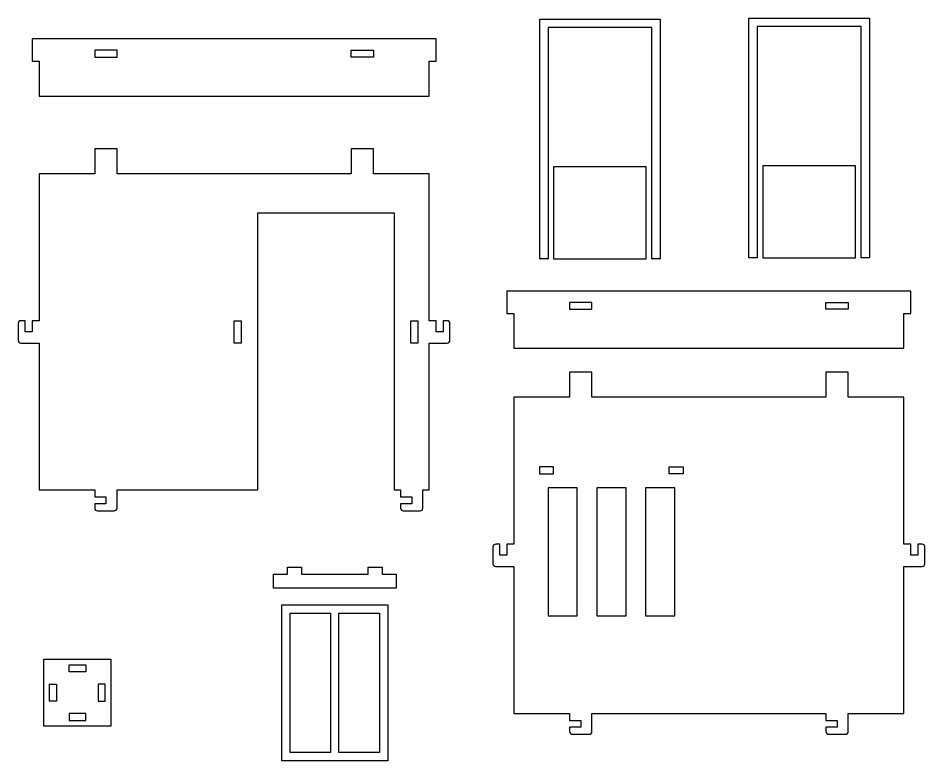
# Model space of a CAD drawing. Extents: x 18 to 211, y 1948 to 2111.
# Drawn here: x 145.6 to 210.7, y 2006.3 to 2059.7 of the extents above; entities that cross this region are included whole.
import ezdxf

# ---------------------------------------------------------------- set-up
doc = ezdxf.new("R2010")
doc.units = 0
doc.header["$MEASUREMENT"] = 0
doc.layers.add('LAYER1', color=18, linetype='CONTINUOUS')

msp = doc.modelspace()

# ---------------------------------------------------------------- linework, layer by layer
at = {"layer": 'LAYER1'}
for points in [[(191.117, 2042.386), (191.117, 2058.986), (183.667, 2058.986), (183.667, 2042.386), (183.067, 2042.386), (183.067, 2059.586), (191.717, 2059.586), (191.717, 2042.386)], [(206.132, 2042.469), (206.132, 2059.069), (198.682, 2059.069), (198.682, 2042.469), (198.082, 2042.469), (198.082, 2059.669), (206.732, 2059.669), (206.732, 2042.469)], [(147.129, 2056.575), (147.129, 2054.075), (175.129, 2054.075), (175.129, 2056.575), (175.629, 2056.575), (175.629, 2058.175), (146.629, 2058.175), (146.629, 2056.575)], [(152.729, 2056.875), (152.729, 2057.375), (151.129, 2057.375), (151.129, 2056.875)], [(169.529, 2056.875), (169.529, 2057.375), (171.129, 2057.375), (171.129, 2056.875)], [(184.067, 2042.386), (190.717, 2042.386), (190.717, 2048.986), (184.067, 2048.986)], [(199.082, 2042.469), (205.732, 2042.469), (205.732, 2049.069), (199.082, 2049.069)], [(181.216, 2038.461), (181.216, 2035.961), (209.216, 2035.961), (209.216, 2038.461), (209.716, 2038.461), (209.716, 2040.061), (180.716, 2040.061), (180.716, 2038.461)], [(186.816, 2038.761), (186.816, 2039.261), (185.216, 2039.261), (185.216, 2038.761)], [(203.616, 2038.761), (203.616, 2039.261), (205.216, 2039.261), (205.216, 2038.761)], [(161.129, 2037.939), (161.629, 2037.939), (161.629, 2036.339), (161.129, 2036.339)], [(173.829, 2037.939), (174.329, 2037.939), (174.329, 2036.339), (173.829, 2036.339)], [(183.066, 2026.946), (184.066, 2026.946), (184.066, 2027.446), (183.066, 2027.446)], [(193.366, 2026.946), (192.366, 2026.946), (192.366, 2027.446), (193.366, 2027.446)], [(183.666, 2016.746), (185.766, 2016.746), (185.766, 2025.946), (183.666, 2025.946)], [(187.166, 2016.746), (189.266, 2016.746), (189.266, 2025.946), (187.166, 2025.946)], [(190.666, 2016.746), (192.766, 2016.746), (192.766, 2025.946), (190.666, 2025.946)], [(170.761, 2019.737), (170.761, 2020.237), (171.761, 2020.237), (171.761, 2019.737), (172.761, 2019.737), (172.761, 2018.737), (163.961, 2018.737), (163.961, 2019.737), (164.961, 2019.737), (164.961, 2020.237), (165.961, 2020.237), (165.961, 2019.737)], [(172.161, 2006.337), (164.561, 2006.337), (164.561, 2017.537), (172.161, 2017.537)], [(168.061, 2006.937), (165.161, 2006.937), (165.161, 2016.937), (168.061, 2016.937)], [(168.661, 2016.937), (171.561, 2016.937), (171.561, 2006.937), (168.661, 2006.937)], [(152.282, 2008.835), (147.482, 2008.835), (147.482, 2013.635), (152.282, 2013.635)], [(149.282, 2013.235), (150.482, 2013.235), (150.482, 2012.735), (149.282, 2012.735)], [(147.882, 2010.635), (147.882, 2011.835), (148.382, 2011.835), (148.382, 2010.635)], [(151.882, 2010.635), (151.882, 2011.835), (151.382, 2011.835), (151.382, 2010.635)], [(149.282, 2009.235), (150.482, 2009.235), (150.482, 2009.735), (149.282, 2009.735)]]:
    msp.add_lwpolyline(points, close=True, dxfattribs=at)
for points in [[(172.629, 2025.789), (173.079, 2025.789), (173.079, 2025.289), (173.879, 2025.289), (173.879, 2024.789), (173.079, 2024.789), (173.079, 2024.489, 0.414214), (173.279, 2024.289), (174.479, 2024.289, 0.414214), (174.679, 2024.489), (174.679, 2025.789), (175.129, 2025.789), (175.129, 2036.339), (176.429, 2036.339, 0.414214), (176.629, 2036.539), (176.629, 2037.739, 0.414214), (176.429, 2037.939), (176.129, 2037.939), (176.129, 2037.139), (175.629, 2037.139), (175.629, 2037.939), (175.129, 2037.939), (175.129, 2048.489), (171.129, 2048.489), (171.129, 2050.289), (169.529, 2050.289), (169.529, 2048.489), (152.729, 2048.489), (152.729, 2050.289), (151.129, 2050.289), (151.129, 2048.489), (147.129, 2048.489), (147.129, 2037.939), (146.629, 2037.939), (146.629, 2037.139), (146.129, 2037.139), (146.129, 2037.939), (145.829, 2037.939, 0.414214), (145.629, 2037.739), (145.629, 2036.539, 0.414214), (145.829, 2036.339), (147.129, 2036.339), (147.129, 2025.789), (151.129, 2025.789), (151.129, 2025.289), (151.929, 2025.289), (151.929, 2024.789), (151.129, 2024.789), (151.129, 2024.489, 0.414214), (151.329, 2024.289), (152.529, 2024.289, 0.414214), (152.729, 2024.489), (152.729, 2025.789), (162.829, 2025.789), (162.829, 2045.689), (172.629, 2045.689)], [(186.816, 2009.746), (203.616, 2009.746), (203.616, 2009.246), (204.416, 2009.246), (204.416, 2008.746), (203.616, 2008.746), (203.616, 2008.446, 0.414214), (203.816, 2008.246), (205.016, 2008.246, 0.414214), (205.216, 2008.446), (205.216, 2009.746), (209.216, 2009.746), (209.216, 2020.296), (210.516, 2020.296, 0.414214), (210.716, 2020.496), (210.716, 2021.696, 0.414214), (210.516, 2021.896), (210.216, 2021.896), (210.216, 2021.096), (209.716, 2021.096), (209.716, 2021.896), (209.216, 2021.896), (209.216, 2032.446), (205.216, 2032.446), (205.216, 2034.246), (203.616, 2034.246), (203.616, 2032.446), (186.816, 2032.446), (186.816, 2034.246), (185.216, 2034.246), (185.216, 2032.446), (181.216, 2032.446), (181.216, 2021.896), (180.716, 2021.896), (180.716, 2021.096), (180.216, 2021.096), (180.216, 2021.896), (179.916, 2021.896, 0.414214), (179.716, 2021.696), (179.716, 2020.496, 0.414214), (179.916, 2020.296), (181.216, 2020.296), (181.216, 2009.746), (185.216, 2009.746), (185.216, 2009.246), (186.016, 2009.246), (186.016, 2008.746), (185.216, 2008.746), (185.216, 2008.446, 0.414214), (185.416, 2008.246), (186.616, 2008.246, 0.414214), (186.816, 2008.446)]]:
    msp.add_lwpolyline(points, format="xyb", close=True, dxfattribs=at)

doc.saveas('drawing.dxf')
